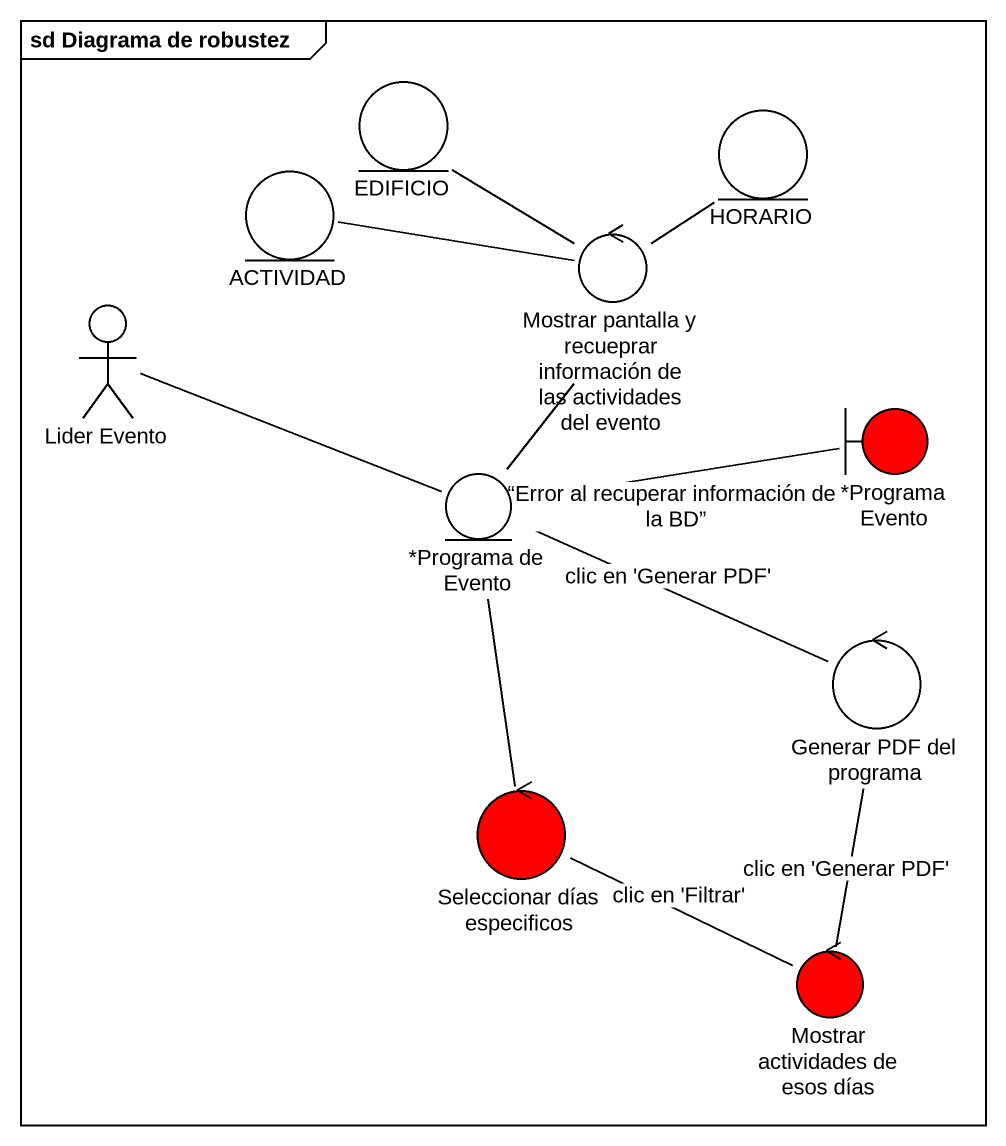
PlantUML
@startuml
mainframe sd Diagrama de robustez
entity EDIFICIO
entity ACTIVIDAD
entity HORARIO
control "Mostrar pantalla y recueprar información de las actividades del evento" as Mostrar_pantalla_y
actor "Lider Evento" as Lider_Evento
entity "*Programa de Evento" as Programa_de_Evento
boundary "*Programa Evento" as Programa_Evento #FF0000
control "Generar PDF del programa" as Generar_PDF_del_programa
control "Seleccionar días especificos" as Seleccionar_días_especificos #FF0000
control "Mostrar actividades de esos días" as Mostrar_actividades_de_esos #FF0000
Mostrar_pantalla_y -up- EDIFICIO
Mostrar_pantalla_y -left- ACTIVIDAD
Mostrar_pantalla_y -up- HORARIO
Lider_Evento -right- Programa_de_Evento
Programa_de_Evento -up- Mostrar_pantalla_y
Programa_de_Evento -right- Programa_Evento : “Error al recuperar información de la BD”
Programa_de_Evento -- Seleccionar_días_especificos
Generar_PDF_del_programa -left- Programa_de_Evento : clic en 'Generar PDF'
Seleccionar_días_especificos -right- Mostrar_actividades_de_esos : clic en 'Filtrar'
Mostrar_actividades_de_esos -up- Generar_PDF_del_programa : clic en 'Generar PDF'
@enduml
